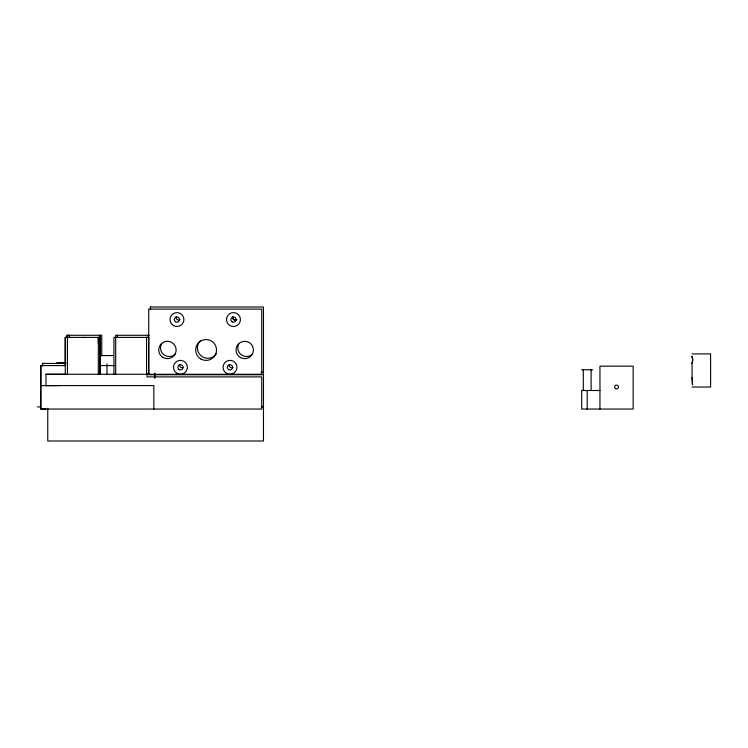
<?xml version="1.0" encoding="UTF-8"?>
<svg xmlns="http://www.w3.org/2000/svg" width="748" height="748" viewBox="0 0 748 748"><rect width="100%" height="100%" fill="white"/><g stroke="black" fill="none" stroke-linecap="round" stroke-linejoin="round"><path stroke-width="1.12" d="M46.039 385.875L45.955 374.271L261.725 374.271L261.725 309.13L148.712 309.13L148.73 374.271L146.552 374.271L146.552 337.404L148.73 337.413M98.306 374.271L98.306 337.413L97.586 337.413M100.045 335.282L100.017 374.271L100.045 335.282L99.325 335.282M148.712 374.271L148.712 337.404L113.93 337.404L113.93 374.271M150.451 309.326L150.451 307.007L263.464 307.007L263.464 440.993L47.76 440.993L47.76 408.324M587.199 409.053L587.199 390.503M692.05 377.553C692.77 386.884 692.639 387.735 692.05 377.553L692.05 363.378L692.741 359.872L692.05 356.357L692.741 359.872L692.068 363.341M232.684 316.825L232.656 317.844M174.359 319.564L174.443 318.882M176.098 317.433L176.182 316.759A2.609 2.609 0 0 0 180.006 319.695M99.905 363.584L99.97 359.76M236.63 319.62A2.609 2.609 0 0 1 232.693 316.759C231.945 319.069 235.059 321.088 236.836 319.443M235.62 319.985L234.601 319.966M42.477 365.744L42.477 363.453L44.291 363.453M149.291 335.282L115.669 335.282L115.688 374.271M100.026 337.404L65.254 337.404L65.263 374.271L46.039 374.281M69.975 337.413L70.508 337.413M83.131 337.413L84.197 337.413M115.688 337.413L116.408 337.413M692.05 353.907L710.6 353.907L710.6 387.025L692.05 387.025M99.774 355.543L113.369 355.543M56.736 362.715L66.011 362.715M42.477 363.453L65.861 363.453M42.552 365.576L40.813 365.576L40.738 409.053L261.725 409.044L261.725 376.88L146.963 376.88L146.963 373.495M100.017 365.576L114.276 365.585M581.682 369.764L592.725 369.764M261.136 372.149L263.464 372.149M148.702 374.757L263.464 374.748M46.311 385.594L59.56 385.594M40.822 385.594L153.836 385.594L153.836 409.062M599.952 390.503L581.682 390.503L581.682 409.053L633.154 409.053L633.154 366.165L599.952 366.165L599.952 409.053M37.4 406.921L40.85 406.921M261.136 406.921L263.464 406.921M45.955 409.053L40.822 409.062L40.813 365.576L65.254 365.585L65.263 337.413L67.442 337.404L67.442 374.271M591.107 369.764L591.107 390.503M583.3 369.764L583.3 390.503M150.451 307.007L150.451 309.261M148.291 335.282L148.291 337.582M117.427 335.282L117.427 337.591M106.992 363.883L106.992 374.271M101.765 356.011L101.765 335.282L66.993 335.282L66.993 337.535L67.002 335.282L69.181 335.282L69.181 337.591M98.306 337.413L98.306 343.379M42.552 363.453L42.552 365.744M216.378 353.832A10.435 10.435 0 0 1 201.119 355.842A10.435 10.435 0 0 1 200.445 340.48M233.039 367.446A2.609 2.609 0 0 1 229.215 364.51M183.484 367.446A2.609 2.609 0 0 1 179.66 364.51M175.331 354A8.696 8.696 0 0 1 161.652 343.51M252.618 354A8.696 8.696 0 0 1 238.939 343.51M154.686 373.308L154.686 377.936L154.686 373.308M226.607 318.47L226.56 320.294A6.956 6.956 0 0 0 233.6 326.511A6.956 6.956 0 0 0 240.407 320.041A6.956 6.956 0 0 0 234.554 312.692L232.74 312.645A6.956 6.956 0 0 0 226.607 318.47M179.137 369.577A2.609 2.609 0 0 0 183.045 367.315A2.609 2.609 0 0 0 179.137 365.052A2.609 2.609 0 0 0 179.137 369.577M228.692 369.577A2.609 2.609 0 0 0 232.6 367.315A2.609 2.609 0 0 0 228.692 365.052A2.609 2.609 0 0 0 228.692 369.577M175.658 321.818A2.609 2.609 0 0 0 179.576 319.564A2.609 2.609 0 0 0 175.658 317.302A2.609 2.609 0 0 0 175.658 321.818M226.513 373.336A6.956 6.956 0 0 0 236.948 367.315A6.956 6.956 0 0 0 226.513 361.293A6.956 6.956 0 0 0 226.513 373.336M176.967 373.336A6.956 6.956 0 0 0 187.393 367.315A6.956 6.956 0 0 0 176.967 361.293A6.956 6.956 0 0 0 176.967 373.336M163.101 357.507A8.696 8.696 0 0 0 176.135 349.98A8.696 8.696 0 0 0 163.101 342.453A8.696 8.696 0 0 0 163.101 357.507M232.17 321.818A2.609 2.609 0 0 0 236.078 319.564A2.609 2.609 0 0 0 232.17 317.302A2.609 2.609 0 0 0 232.17 321.818M173.489 325.586A6.956 6.956 0 0 0 183.915 319.564A6.956 6.956 0 0 0 173.489 313.534A6.956 6.956 0 0 0 173.489 325.586M200.875 359.012A10.435 10.435 0 0 0 216.518 349.98A10.435 10.435 0 0 0 200.875 340.948A10.435 10.435 0 0 0 200.875 359.012M240.389 357.507A8.696 8.696 0 0 0 253.422 349.98A8.696 8.696 0 0 0 240.389 342.453A8.696 8.696 0 0 0 240.389 357.507M615.595 388.689A1.917 1.917 0 0 0 618.465 387.025A1.917 1.917 0 0 0 615.595 385.37A1.917 1.917 0 0 0 615.595 388.689"/></g></svg>
